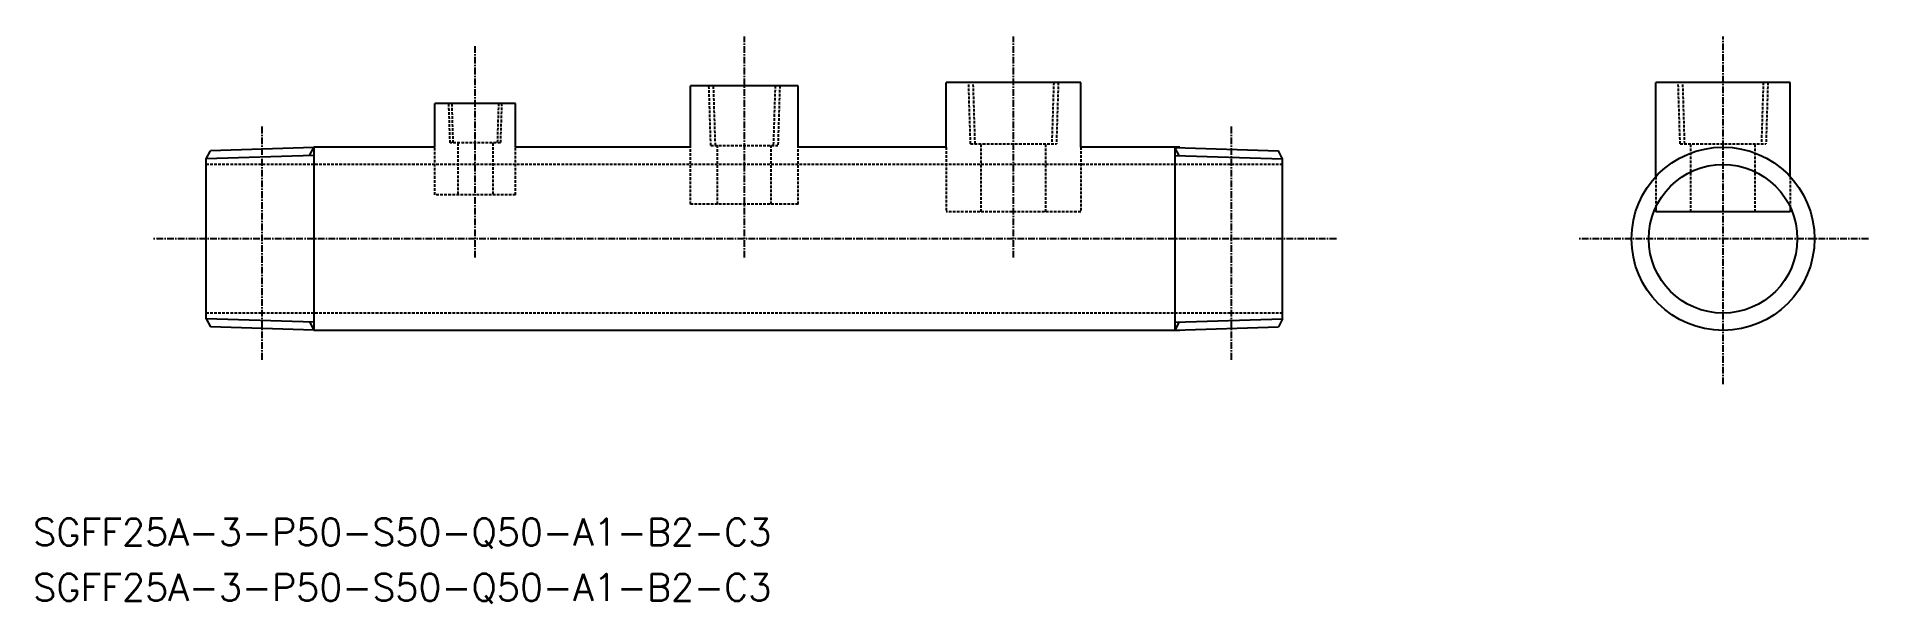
# Model space of a CAD drawing. Extents: x 356 to 697, y 629 to 734.
import ezdxf

# ---------------------------------------------------------------- set-up
doc = ezdxf.new("R2010")
doc.units = 0
doc.linetypes.add('CENTER', pattern=[2, 1.25, -0.25, 0.25, -0.25])
doc.linetypes.add('DASHED', pattern=[0.75, 0.5, -0.25])
doc.layers.get('0').update_dxf_attribs({"linetype": 'CONTINUOUS'})
doc.layers.add('CENTER', color=1, linetype='CENTER')
doc.styles.get("Standard").update_dxf_attribs({"font": 'txt.shx', "bigfont": '@extfont2.shx'})

msp = doc.modelspace()

# ---------------------------------------------------------------- linework, layer by layer
for p, q in [((550.25, 725.44), (525.25, 725.44)), ((525.25, 713.44), (525.25, 725.44)), ((550.25, 713.44), (550.25, 725.44)), ((657.09, 707.96), (657.09, 725.44)), ((682.09, 725.44), (657.09, 725.44)), ((682.09, 707.96), (682.09, 725.44)), ((387.75, 711.26), (388.54, 712.76)), ((407.75, 713.36), (388.54, 712.76)), ((430.25, 713.44), (407.75, 713.44)), ((407.75, 713.44), (407.75, 679.44)), ((477.75, 713.44), (445.25, 713.44)), ((525.25, 713.44), (497.75, 713.44)), ((568.66, 713.44), (550.25, 713.44)), ((567.75, 713.44), (567.75, 679.44)), ((567.75, 713.36), (586.97, 712.76)), ((587.75, 711.26), (586.97, 712.76)), ((387.75, 681.61), (387.75, 711.26)), ((587.75, 681.61), (587.75, 711.26)), ((657.09, 702.28), (657.09, 701.44)), ((682.09, 701.44), (657.09, 701.44)), ((682.09, 702.28), (682.09, 701.44)), ((387.75, 681.61), (388.54, 680.11)), ((587.75, 681.61), (586.97, 680.11)), ((407.75, 679.51), (388.54, 680.11)), ((568.66, 679.44), (407.75, 679.44)), ((567.75, 679.51), (586.97, 680.11))]:
    msp.add_line(p, q)
at = {"color": 3, "linetype": 'DASHED'}
for p, q in [((529.78, 714.07), (529.42, 725.44)), ((530.63, 714.07), (530.28, 725.44)), ((545.23, 725.44), (544.87, 714.07)), ((546.08, 725.44), (545.73, 714.07)), ((661.62, 714.07), (661.26, 725.44)), ((662.47, 714.07), (662.12, 725.44)), ((677.07, 725.44), (676.71, 714.07)), ((677.92, 725.44), (677.57, 714.07)), ((433.08, 714.21), (432.85, 721.54)), ((433.66, 714.21), (433.44, 721.54)), ((442.07, 721.54), (441.84, 714.21)), ((442.65, 721.54), (442.42, 714.21)), ((481.52, 713.77), (481.18, 724.84)), ((482.38, 713.77), (482.03, 724.84)), ((493.48, 724.84), (493.13, 713.77)), ((494.33, 724.84), (493.99, 713.77)), ((430.25, 704.59), (430.25, 713.44)), ((442.42, 714.21), (433.08, 714.21)), ((434.5, 714.21), (434.5, 704.59)), ((441, 714.21), (441, 704.59)), ((445.25, 713.44), (445.25, 713.44)), ((445.25, 704.59), (445.25, 713.44)), ((477.75, 702.84), (477.75, 713.44)), ((481.52, 713.77), (493.99, 713.77)), ((482.75, 702.84), (482.75, 713.77)), ((492.75, 702.84), (492.75, 713.77)), ((497.75, 702.84), (497.75, 713.44)), ((525.25, 713.44), (525.25, 701.44)), ((529.78, 714.07), (545.73, 714.07)), ((531.75, 701.44), (531.75, 714.07)), ((543.75, 701.44), (543.75, 714.07)), ((550.25, 713.44), (550.25, 701.44)), ((661.62, 714.07), (677.57, 714.07)), ((663.59, 701.44), (663.59, 714.07)), ((675.59, 701.44), (675.59, 714.07)), ((587.75, 710.24), (387.75, 710.24)), ((657.09, 707.96), (657.09, 702.28)), ((682.09, 707.96), (682.09, 702.28)), ((445.25, 704.59), (430.25, 704.59)), ((497.75, 702.84), (477.75, 702.84)), ((550.25, 701.44), (525.25, 701.44)), ((587.75, 682.64), (387.75, 682.64))]:
    msp.add_line(p, q, dxfattribs=at)
at = {"color": 7, "linetype": 'CONTINUOUS'}
for p, q in [((445.25, 721.54), (430.25, 721.54)), ((430.25, 713.44), (430.25, 721.54)), ((445.25, 713.44), (445.25, 721.54)), ((477.75, 713.44), (477.75, 724.84)), ((497.75, 724.84), (477.75, 724.84)), ((497.75, 713.44), (497.75, 724.84))]:
    msp.add_line(p, q, dxfattribs=at)
at = {"color": 3}
for p, q in [((407.75, 711.88), (387.75, 711.26)), ((406.97, 711.86), (407.75, 713.36)), ((568.54, 711.86), (567.75, 713.36)), ((567.75, 711.88), (587.75, 711.26)), ((407.75, 680.99), (387.75, 681.61)), ((406.97, 681.01), (407.75, 679.51)), ((567.75, 680.99), (587.75, 681.61)), ((568.54, 681.01), (567.75, 679.51))]:
    msp.add_line(p, q, dxfattribs=at)
for radius in [17, 13.8]:
    msp.add_circle((669.59, 696.44), radius)
at = {"layer": 'CENTER', "linetype": 'CENTER'}
for p, q in [((437.75, 692.94), (437.75, 732.38)), ((487.75, 692.94), (487.75, 733.94)), ((537.75, 692.94), (537.75, 733.94)), ((669.59, 669.44), (669.59, 733.94)), ((597.75, 696.44), (377.75, 696.44)), ((696.59, 696.44), (642.59, 696.44))]:
    msp.add_line(p, q, dxfattribs=at)
at = {"layer": 'CENTER', "color": 1, "linetype": 'CENTER'}
for p, q in [((398.14, 674), (398.14, 717.42)), ((578.27, 674), (578.27, 717.42))]:
    msp.add_line(p, q, dxfattribs=at)

# ---------------------------------------------------------------- texts
at = {"color": 7, "linetype": 'CONTINUOUS'}
for p in [(355.62, 639.51), (355.62, 629.28)]:
    msp.add_text('SGFF25A-3-P50-S50-Q50-A1-B2-C3', height=5, dxfattribs=at).set_placement(p)

doc.saveas('drawing.dxf')
